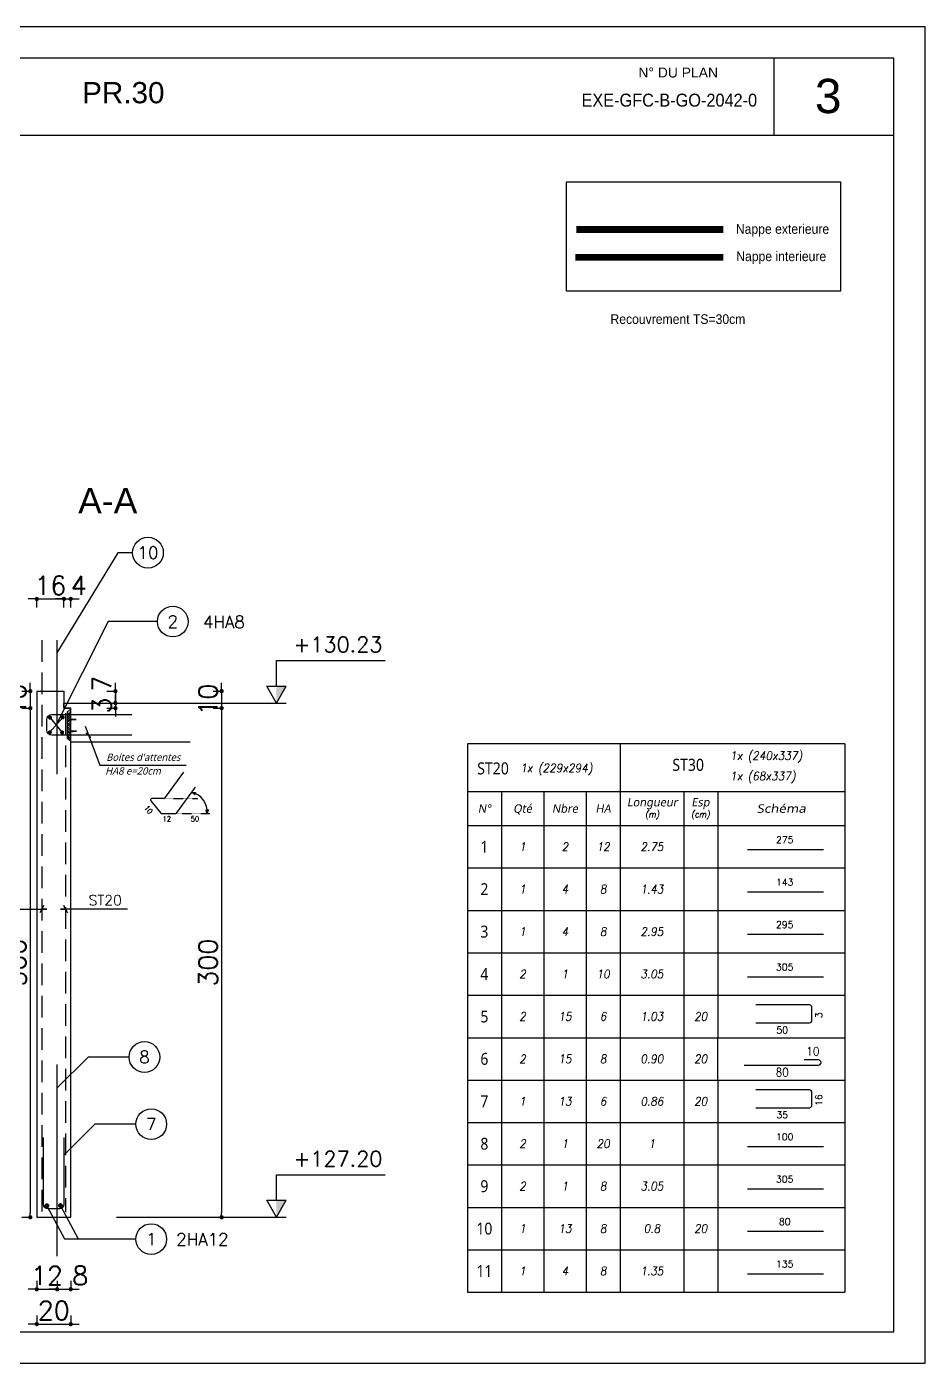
# Model space of a CAD drawing. Header units: millimetres. Extents: x -21776 to 63757, y -7870 to 8483.
# Drawn here: x 6186 to 6716, y -5309 to -4522 of the extents above; entities that cross this region are included whole.
import ezdxf
from ezdxf.enums import TextEntityAlignment as Align

# ---------------------------------------------------------------- set-up
doc = ezdxf.new("R2010")
doc.units = ezdxf.units.MM
doc.header["$PDMODE"] = 34
for name, pattern in [('CACHE', [9.525, 6.35, -3.175]), ('CACHEX2', [19.05, 12.7, -6.35]), ('HIDDEN2', [0.1875, 0.125, -0.0625])]:
    doc.linetypes.add(name, pattern=pattern)
for name, color, linetype in [('COTATION', 1, 'Continuous'), ('GO-CARTOUCHE', 7, 'Continuous'), ('GO-COTATION', 1, 'Continuous'), ('GO-FER-HA', 140, 'Continuous'), ('GO-TEXTE', 9, 'Continuous'), ('GO-TEXTE-ACIER', 3, 'Continuous'), ('GO-TEXTE-FER', 3, 'Continuous'), ('K_ENT_M_Building_PR.35', 7, 'Continuous'), ('préfa v', 2, 'Continuous'), ('STR_ACIER_BAS', 6, 'Continuous'), ('STR_TS', 22, 'Continuous'), ('STR_TXT', 102, 'Continuous'), ('STR_VOI-POT', 6, 'Continuous'), ('TEXTE-ACIER', 3, 'Continuous')]:
    doc.layers.add(name, color=color, linetype=linetype)
doc.styles.add('FIN', font='romans.shx')
doc.styles.add('GrDimensions', font='simplex.shx')
doc.styles.add('Lucida', font='')
doc.styles.get("Standard").update_dxf_attribs({"font": 'romans.shx'})
doc.styles.add('Tableau', font='romans.shx', dxfattribs={"width": 0.9, "oblique": 10})
doc.styles.add('Tableau2', font='trebuc.TTF', dxfattribs={"width": 0.9, "oblique": 10})
doc.styles.add('TEXTE', font='romans.shx')
doc.styles.add('TEXTEBA', font='ARIAL.TTF')
doc.styles.get('Lucida').set_extended_font_data('Lucida Sans', italic=True)
doc.dimstyles.new('COUPE-20', dxfattribs={"dimscale": 0.5, "dimtxt": 22, "dimasz": 5, "dimexe": 0.05, "dimexo": 0, "dimgap": 5, "dimtad": 1, "dimdsep": 46, "dimtxsty": 'Standard', "dimblk1": 'DOT', "dimblk2": 'DOT', "dimsah": 1, "dimcen": 0, "dimdle": 150, "dimclrd": 1, "dimclre": 1, "dimclrt": 7, "dimadec": 0, "dimazin": 0, "dimtfac": 1, "dimtix": 1, "dimtmove": 2, "dimatfit": 3, "dimldrblk": 'DOT', "dimfxl": 0, "dimtvp": 1, "dimtolj": 1, "dimtzin": 0, "dimarcsym": 0})

# ---------------------------------------------------------------- blocks, each defined once
blk = doc.blocks.new('_DOT')
at = {"color": 0, "linetype": 'ByBlock'}
blk.add_line((-0.5, 0), (-1, 0), dxfattribs=at)
at = {"color": 0, "linetype": 'ByBlock', "const_width": 0.5}
blk.add_lwpolyline([(-0.25, 0, 1), (0.25, 0, 1)], format="xyb", close=True, dxfattribs=at)
blk = doc.blocks.new('*D1424')
at = {"layer": 'DEFPOINTS', "color": 0}
for p in [(6191.83, -5223.03), (6211.83, -5223.03), (6211.83, -5285.97)]:
    blk.add_point(p, dxfattribs=at)
at = {"layer": 'STR_VOI-POT', "color": 1, "lineweight": -2}
for p, q in [((6191.83, -5280.97), (6191.83, -5286)), ((6211.83, -5280.97), (6211.83, -5286)), ((6189.33, -5285.97), (6186.83, -5285.97)), ((6191.83, -5285.97), (6211.83, -5285.97)), ((6214.33, -5285.97), (6216.83, -5285.97))]:
    blk.add_line(p, q, dxfattribs=at)
at = {"layer": 'STR_VOI-POT', "color": 1, "lineweight": -2, "xscale": 2.5, "yscale": 2.5, "zscale": 2.5}
blk.add_blockref('_DOT', (6191.83, -5285.97), dxfattribs=at)
at = {"layer": 'STR_VOI-POT', "color": 1, "lineweight": -2, "xscale": 2.5, "yscale": 2.5, "zscale": 2.5, "rotation": 180}
blk.add_blockref('_DOT', (6211.83, -5285.97), dxfattribs=at)
at = {"layer": 'STR_VOI-POT', "color": 7, "insert": (6201.83, -5277.97), "char_height": 11, "attachment_point": 5}
blk.add_mtext('\\A1;20', dxfattribs=at)
blk = doc.blocks.new('*D1425')
at = {"layer": 'DEFPOINTS', "color": 0}
for p in [(6207.83, -4858.69), (6191.83, -4913.03), (6207.83, -4913.03)]:
    blk.add_point(p, dxfattribs=at)
at = {"layer": 'STR_VOI-POT', "color": 1, "lineweight": -2}
for p, q in [((6189.33, -4858.69), (6186.83, -4858.69)), ((6191.83, -4863.69), (6191.83, -4858.66)), ((6191.83, -4858.69), (6207.83, -4858.69)), ((6207.83, -4863.69), (6207.83, -4858.66)), ((6210.33, -4858.69), (6212.83, -4858.69))]:
    blk.add_line(p, q, dxfattribs=at)
at = {"layer": 'STR_VOI-POT', "color": 1, "lineweight": -2, "xscale": 2.5, "yscale": 2.5, "zscale": 2.5}
blk.add_blockref('_DOT', (6191.83, -4858.69), dxfattribs=at)
at = {"layer": 'STR_VOI-POT', "color": 1, "lineweight": -2, "xscale": 2.5, "yscale": 2.5, "zscale": 2.5, "rotation": 180}
blk.add_blockref('_DOT', (6207.83, -4858.69), dxfattribs=at)
at = {"layer": 'STR_VOI-POT', "color": 7, "insert": (6199.83, -4850.69), "char_height": 11, "attachment_point": 5}
blk.add_mtext('\\A1;16', dxfattribs=at)
blk = doc.blocks.new('*D1426')
at = {"layer": 'DEFPOINTS', "color": 0}
for p in [(6207.83, -4913.03), (6211.83, -4923.03), (6300.77, -4923.03)]:
    blk.add_point(p, dxfattribs=at)
at = {"layer": 'STR_VOI-POT', "color": 1, "lineweight": -2}
for p, q in [((6295.77, -4913.03), (6300.79, -4913.03)), ((6300.77, -4910.53), (6300.77, -4908.03)), ((6300.77, -4913.03), (6300.77, -4923.03)), ((6295.77, -4923.03), (6300.79, -4923.03)), ((6300.77, -4925.53), (6300.77, -4928.03))]:
    blk.add_line(p, q, dxfattribs=at)
at = {"layer": 'STR_VOI-POT', "color": 1, "lineweight": -2, "xscale": 2.5, "yscale": 2.5, "zscale": 2.5}
for p, rotation in [((6300.77, -4913.03), 270), ((6300.77, -4923.03), 90)]:
    blk.add_blockref('_DOT', p, dxfattribs=dict(at, rotation=rotation))
at = {"layer": 'STR_VOI-POT', "color": 7, "insert": (6292.77, -4918.03), "char_height": 11, "attachment_point": 5, "rotation": 90}
blk.add_mtext('\\A1;10', dxfattribs=at)
blk = doc.blocks.new('*D1427')
at = {"layer": 'DEFPOINTS', "color": 0}
for p in [(6211.83, -4858.69), (6207.83, -4913.03), (6211.83, -4923.03)]:
    blk.add_point(p, dxfattribs=at)
at = {"layer": 'STR_VOI-POT', "color": 1, "lineweight": -2}
for p, q in [((6205.33, -4858.69), (6202.83, -4858.69)), ((6207.83, -4863.69), (6207.83, -4858.66)), ((6207.83, -4858.69), (6211.83, -4858.69)), ((6211.83, -4863.69), (6211.83, -4858.66)), ((6214.33, -4858.69), (6216.83, -4858.69))]:
    blk.add_line(p, q, dxfattribs=at)
at = {"layer": 'STR_VOI-POT', "color": 1, "lineweight": -2, "xscale": 2.5, "yscale": 2.5, "zscale": 2.5}
blk.add_blockref('_DOT', (6207.83, -4858.69), dxfattribs=at)
at = {"layer": 'STR_VOI-POT', "color": 1, "lineweight": -2, "xscale": 2.5, "yscale": 2.5, "zscale": 2.5, "rotation": 180}
blk.add_blockref('_DOT', (6211.83, -4858.69), dxfattribs=at)
at = {"layer": 'STR_VOI-POT', "color": 7, "insert": (6216.48, -4850.69), "char_height": 11, "attachment_point": 5}
blk.add_mtext('\\A1;4', dxfattribs=at)
blk = doc.blocks.new('*D1428')
at = {"layer": 'DEFPOINTS', "color": 0}
for p in [(6191.83, -5223.03), (6203.83, -5246.03), (6203.83, -5265.41)]:
    blk.add_point(p, dxfattribs=at)
at = {"layer": 'STR_VOI-POT', "color": 1, "lineweight": -2}
for p, q in [((6191.83, -5260.41), (6191.83, -5265.43)), ((6203.83, -5260.41), (6203.83, -5265.43)), ((6189.33, -5265.41), (6186.83, -5265.41)), ((6191.83, -5265.41), (6203.83, -5265.41)), ((6206.33, -5265.41), (6208.83, -5265.41))]:
    blk.add_line(p, q, dxfattribs=at)
at = {"layer": 'STR_VOI-POT', "color": 1, "lineweight": -2, "xscale": 2.5, "yscale": 2.5, "zscale": 2.5}
blk.add_blockref('_DOT', (6191.83, -5265.41), dxfattribs=at)
at = {"layer": 'STR_VOI-POT', "color": 1, "lineweight": -2, "xscale": 2.5, "yscale": 2.5, "zscale": 2.5, "rotation": 180}
blk.add_blockref('_DOT', (6203.83, -5265.41), dxfattribs=at)
at = {"layer": 'STR_VOI-POT', "color": 7, "insert": (6197.83, -5257.41), "char_height": 11, "attachment_point": 5}
blk.add_mtext('\\A1;12', dxfattribs=at)
blk = doc.blocks.new('*D1429')
at = {"layer": 'DEFPOINTS', "color": 0}
for p in [(6211.83, -5223.03), (6203.83, -5246.03), (6211.83, -5265.41)]:
    blk.add_point(p, dxfattribs=at)
at = {"layer": 'STR_VOI-POT', "color": 1, "lineweight": -2}
for p, q in [((6203.83, -5260.41), (6203.83, -5265.43)), ((6211.83, -5260.41), (6211.83, -5265.43)), ((6201.33, -5265.41), (6198.83, -5265.41)), ((6203.83, -5265.41), (6211.83, -5265.41)), ((6214.33, -5265.41), (6216.83, -5265.41))]:
    blk.add_line(p, q, dxfattribs=at)
at = {"layer": 'STR_VOI-POT', "color": 1, "lineweight": -2, "xscale": 2.5, "yscale": 2.5, "zscale": 2.5}
blk.add_blockref('_DOT', (6203.83, -5265.41), dxfattribs=at)
at = {"layer": 'STR_VOI-POT', "color": 1, "lineweight": -2, "xscale": 2.5, "yscale": 2.5, "zscale": 2.5, "rotation": 180}
blk.add_blockref('_DOT', (6211.83, -5265.41), dxfattribs=at)
at = {"layer": 'STR_VOI-POT', "color": 7, "insert": (6217.44, -5257.41), "char_height": 11, "attachment_point": 5}
blk.add_mtext('\\A1;8', dxfattribs=at)
blk = doc.blocks.new('*D1430')
at = {"layer": 'DEFPOINTS', "color": 0}
for p in [(6038.96, -4913.03), (6038.96, -4923.03), (6188.01, -4923.03)]:
    blk.add_point(p, dxfattribs=at)
at = {"layer": 'STR_VOI-POT', "color": 1, "lineweight": -2}
for p, q in [((6183.01, -4913.03), (6188.03, -4913.03)), ((6188.01, -4910.53), (6188.01, -4908.03)), ((6188.01, -4913.03), (6188.01, -4923.03)), ((6183.01, -4923.03), (6188.03, -4923.03)), ((6188.01, -4925.53), (6188.01, -4928.03))]:
    blk.add_line(p, q, dxfattribs=at)
at = {"layer": 'STR_VOI-POT', "color": 1, "lineweight": -2, "xscale": 2.5, "yscale": 2.5, "zscale": 2.5}
for p, rotation in [((6188.01, -4913.03), 270), ((6188.01, -4923.03), 90)]:
    blk.add_blockref('_DOT', p, dxfattribs=dict(at, rotation=rotation))
at = {"layer": 'STR_VOI-POT', "color": 7, "insert": (6180.01, -4918.03), "char_height": 11, "attachment_point": 5, "rotation": 90}
blk.add_mtext('\\A1;10', dxfattribs=at)
blk = doc.blocks.new('*D1431')
at = {"layer": 'DEFPOINTS', "color": 0}
for p in [(6038.96, -4923.03), (6120.41, -5223.03), (6188.01, -5223.03)]:
    blk.add_point(p, dxfattribs=at)
at = {"layer": 'STR_VOI-POT', "color": 1, "lineweight": -2}
for p, q in [((6183.01, -4923.03), (6188.03, -4923.03)), ((6188.01, -4925.53), (6188.01, -5220.53)), ((6183.01, -5223.03), (6188.03, -5223.03))]:
    blk.add_line(p, q, dxfattribs=at)
at = {"layer": 'STR_VOI-POT', "color": 1, "lineweight": -2, "xscale": 2.5, "yscale": 2.5, "zscale": 2.5}
for p, rotation in [((6188.01, -4923.03), 90), ((6188.01, -5223.03), 270)]:
    blk.add_blockref('_DOT', p, dxfattribs=dict(at, rotation=rotation))
at = {"layer": 'STR_VOI-POT', "color": 7, "insert": (6180.01, -5073.03), "char_height": 11, "attachment_point": 5, "rotation": 90}
blk.add_mtext('\\A1;300', dxfattribs=at)
blk = doc.blocks.new('*D1433')
at = {"layer": 'DEFPOINTS', "color": 0}
for p in [(6211.83, -4923.03), (6211.83, -5223.03), (6300.77, -5223.03)]:
    blk.add_point(p, dxfattribs=at)
at = {"layer": 'STR_VOI-POT', "color": 1, "lineweight": -2}
for p, q in [((6295.77, -4923.03), (6300.79, -4923.03)), ((6300.77, -4925.53), (6300.77, -5220.53)), ((6295.77, -5223.03), (6300.79, -5223.03))]:
    blk.add_line(p, q, dxfattribs=at)
at = {"layer": 'STR_VOI-POT', "color": 1, "lineweight": -2, "xscale": 2.5, "yscale": 2.5, "zscale": 2.5}
for p, rotation in [((6300.77, -4923.03), 90), ((6300.77, -5223.03), 270)]:
    blk.add_blockref('_DOT', p, dxfattribs=dict(at, rotation=rotation))
at = {"layer": 'STR_VOI-POT', "color": 7, "insert": (6292.77, -5073.03), "char_height": 11, "attachment_point": 5, "rotation": 90}
blk.add_mtext('\\A1;300', dxfattribs=at)
blk = doc.blocks.new('staboxdetail')
at = {"layer": 'GO-TEXTE-FER'}
blk.add_lwpolyline([(-8.57, 15.58), (-19.76, 0.33, -0.238859), (-20.41, 0), (-27.16, 0, 0.630281), (-27.79, -1.3), (-21.96, -8.52, 0.226783), (-21.34, -8.82), (-13.3, -8.82, 0.238859), (-12.65, -8.49), (-1.46, 6.77)], format="xyb", dxfattribs=at)
at = {"layer": 'GO-TEXTE-FER', "color": 1, "flags": 128}
for points in [[(-3.64, 3.75), (-1.35, 3.64), (-1.75, 2.31), (-3.64, 3.75)], [(5.34, -8.85), (4.78, -6.62), (6.18, -6.63), (5.34, -8.85)]]:
    blk.add_lwpolyline(points, dxfattribs=at)
at = {"layer": 'GO-TEXTE-FER', "color": 1}
blk.add_arc((-6, -7.43), 11.43, 352.85098, 78.09196, dxfattribs=at)
at = {"layer": 'TEXTE-ACIER', "color": 1, "linetype": 'HIDDEN2', "ltscale": 0.025}
for p, q in [((-20, 0), (0, 0)), ((-12.89, -8.82), (7.11, -8.82))]:
    blk.add_line(p, q, dxfattribs=at)
at = {"layer": 'GO-TEXTE-FER', "color": 1, "style": 'TEXTE', "width": 0.9}
blk.add_text('10', height=3.15, rotation=309.81851, dxfattribs=at).set_placement((-31.88, -5.6))
for s, p in [('12', (-20.75, -13.49)), ('50', (-4.19, -13.49))]:
    blk.add_text(s, height=3.15, dxfattribs=at).set_placement(p)
blk = doc.blocks.new('Désignation')
at = {"layer": 'GO-TEXTE-FER'}
for p, q in [((0, 0.8), (8.9, 0.8)), ((0, 0.8), (0, 0)), ((0.8, 0.8), (0.8, 0)), ((1.8, 0.8), (1.8, 0)), ((2.8, 0.8), (2.8, 0)), ((3.6, 0.8), (3.6, 0)), ((5.1, 0.8), (5.1, 0)), ((5.9, 0.8), (5.9, 0)), ((8.9, 0.8), (8.9, 0)), ((0, 0), (8.9, 0))]:
    blk.add_line(p, q, dxfattribs=at)
at = {"layer": 'GO-TEXTE-FER', "style": 'Tableau2', "oblique": 10}
for s, p in [('Longueur', (4.356, 0.55)), ('Esp', (5.494, 0.55)), ('N°', (0.4, 0.4)), ('Qté', (1.3, 0.4)), ('Nbre', (2.3, 0.4)), ('HA', (3.2, 0.4))]:
    blk.add_text(s, height=0.2, dxfattribs=at).set_placement(p, align=Align.MIDDLE_CENTER)
at = {"layer": 'GO-TEXTE-FER', "color": 7, "style": 'Tableau', "oblique": 10, "width": 0.9}
for s, p in [('(m)', (4.356, 0.265)), ('(cm)', (5.494, 0.265))]:
    blk.add_text(s, height=0.15, dxfattribs=at).set_placement(p, align=Align.MIDDLE_CENTER)
at = {"layer": 'GO-TEXTE-FER', "style": 'Tableau2', "oblique": 10, "width": 1.2}
blk.add_text('Schéma', height=0.2, dxfattribs=at).set_placement((7.4, 0.4), align=Align.MIDDLE_CENTER)
blk = doc.blocks.new('Barre libre')
at = {"layer": 'GO-TEXTE-FER'}
for p, q in [((0, 0), (0, -1)), ((0, 0), (8.9, 0)), ((0.8, 0), (0.8, -1)), ((1.8, 0), (1.8, -1)), ((2.8, 0), (2.8, -1)), ((3.6, 0), (3.6, -1)), ((5.1, 0), (5.1, -1)), ((5.9, 0), (5.9, -1)), ((8.9, 0), (8.9, -1)), ((0, -1), (8.9, -1))]:
    blk.add_line(p, q, dxfattribs=at)
at = {"layer": 'GO-TEXTE-FER', "color": 1}
blk.add_line((6.603, -0.563), (8.394, -0.563), dxfattribs=at)
at = {"layer": 'GO-TEXTE-FER', "color": 1, "style": 'Tableau'}
blk.add_attdef('Longueur', text='', height=0.16, dxfattribs=at).set_placement((7.481, -0.336), align=Align.MIDDLE_CENTER)
at = {"layer": 'GO-TEXTE-FER', "style": 'Tableau2', "width": 0.9}
blk.add_attdef('NUMERO', text='', height=0.28, dxfattribs=at).set_placement((0.4, -0.5), align=Align.MIDDLE_CENTER)
at = {"layer": 'GO-TEXTE-FER', "style": 'Tableau', "oblique": 10, "width": 0.9}
for tag, p in [('QUANTITE', (1.3, -0.5)), ('NOMBRE', (2.3, -0.5)), ('NUANCE', (3.2, -0.5)), ('LONGUEUR', (4.35, -0.5)), ('ESPACEMENTS', (5.5, -0.5))]:
    blk.add_attdef(tag, text='', height=0.2, dxfattribs=at).set_placement(p, align=Align.MIDDLE_CENTER)
blk = doc.blocks.new('U')
at = {"layer": 'GO-TEXTE-FER'}
for p, q in [((0, 0), (0, -1)), ((0, 0), (8.9, 0)), ((0.8, 0), (0.8, -1)), ((1.8, 0), (1.8, -1)), ((2.8, 0), (2.8, -1)), ((3.6, 0), (3.6, -1)), ((5.1, 0), (5.1, -1)), ((5.9, 0), (5.9, -1)), ((8.9, 0), (8.9, -1)), ((0, -1), (8.9, -1))]:
    blk.add_line(p, q, dxfattribs=at)
at = {"layer": 'GO-TEXTE-FER', "color": 1}
blk.add_lwpolyline([(6.803, -0.65), (8.063, -0.65, 0.414214), (8.123, -0.59), (8.123, -0.29, 0.414214), (8.063, -0.23), (6.803, -0.23)], format="xyb", dxfattribs=at)
at = {"layer": 'GO-TEXTE-FER', "color": 1, "style": 'Tableau'}
blk.add_attdef('Largeur', text='', height=0.16, rotation=90, dxfattribs=at).set_placement((8.284, -0.472), align=Align.MIDDLE_CENTER)
at = {"layer": 'GO-TEXTE-FER', "style": 'Tableau2', "width": 0.9}
blk.add_attdef('NUMERO', text='', height=0.28, dxfattribs=at).set_placement((0.4, -0.5), align=Align.MIDDLE_CENTER)
at = {"layer": 'GO-TEXTE-FER', "style": 'Tableau', "oblique": 10, "width": 0.9}
for tag, p in [('QUANTITE', (1.3, -0.5)), ('NOMBRE', (2.3, -0.5)), ('NUANCE', (3.2, -0.5)), ('LONGUEUR', (4.35, -0.5)), ('ESPACEMENTS', (5.5, -0.5))]:
    blk.add_attdef(tag, text='', height=0.2, dxfattribs=at).set_placement(p, align=Align.MIDDLE_CENTER)
at = {"layer": 'GO-TEXTE-FER', "color": 1, "style": 'Tableau'}
blk.add_attdef('Longueur', text='', height=0.16, dxfattribs=at).set_placement((7.422, -0.819), align=Align.MIDDLE_CENTER)
blk = doc.blocks.new('Spécial')
at = {"layer": 'GO-TEXTE-FER'}
for p, q in [((0, 0), (0, -1)), ((0, 0), (8.9, 0)), ((0.8, 0), (0.8, -1)), ((1.8, 0), (1.8, -1)), ((2.8, 0), (2.8, -1)), ((3.6, 0), (3.6, -1)), ((5.1, 0), (5.1, -1)), ((5.9, 0), (5.9, -1)), ((8.9, 0), (8.9, -1)), ((0, -1), (8.9, -1))]:
    blk.add_line(p, q, dxfattribs=at)
at = {"layer": 'GO-TEXTE-FER', "style": 'Tableau2', "width": 0.9}
blk.add_attdef('NUMERO', text='', height=0.28, dxfattribs=at).set_placement((0.4, -0.5), align=Align.MIDDLE_CENTER)
at = {"layer": 'GO-TEXTE-FER', "style": 'Tableau', "oblique": 10, "width": 0.9}
for tag, p in [('QUANTITE', (1.3, -0.5)), ('NOMBRE', (2.3, -0.5)), ('NUANCE', (3.2, -0.5)), ('LONGUEUR', (4.35, -0.5)), ('ESPACEMENTS', (5.5, -0.5))]:
    blk.add_attdef(tag, text='', height=0.2, dxfattribs=at).set_placement(p, align=Align.MIDDLE_CENTER)
blk = doc.blocks.new('World Level Arrow 5')
at = {"color": 7, "linetype": 'Continuous', "lineweight": -3}
for p, q in [((-1, -0.567), (-1, 0.567)), ((0, 0), (-1, 0.567)), ((0, 0), (-1, -0.567)), ((0, -9.433), (0, 0.567))]:
    blk.add_line(p, q, dxfattribs=at)
blk.add_solid([(-1, 0.567), (0, 0), (-0.997, 0)], dxfattribs=at)
blk = doc.blocks.new('*D1412')
at = {"layer": 'DEFPOINTS', "color": 0}
for p in [(6207.83, -4913.03), (6207.83, -4920.03), (6238.16, -4920.03)]:
    blk.add_point(p, dxfattribs=at)
at = {"layer": 'préfa v', "color": 1, "lineweight": -2}
for p, q in [((6233.16, -4913.03), (6238.19, -4913.03)), ((6238.16, -4910.53), (6238.16, -4908.03)), ((6238.16, -4913.03), (6238.16, -4920.03)), ((6233.16, -4920.03), (6238.19, -4920.03)), ((6238.16, -4922.53), (6238.16, -4925.03))]:
    blk.add_line(p, q, dxfattribs=at)
at = {"layer": 'préfa v', "color": 1, "lineweight": -2, "xscale": 2.5, "yscale": 2.5, "zscale": 2.5}
for p, rotation in [((6238.16, -4913.03), 270), ((6238.16, -4920.03), 90)]:
    blk.add_blockref('_DOT', p, dxfattribs=dict(at, rotation=rotation))
at = {"layer": 'préfa v', "color": 7, "insert": (6230.16, -4908.65), "char_height": 11, "attachment_point": 5, "rotation": 90}
blk.add_mtext('\\A1;7', dxfattribs=at)
blk = doc.blocks.new('*D1413')
at = {"layer": 'DEFPOINTS', "color": 0}
for p in [(6207.83, -4920.03), (6211.83, -4923.03), (6238.16, -4923.03)]:
    blk.add_point(p, dxfattribs=at)
at = {"layer": 'préfa v', "color": 1, "lineweight": -2}
for p, q in [((6233.16, -4920.03), (6238.19, -4920.03)), ((6238.16, -4917.53), (6238.16, -4915.03)), ((6238.16, -4920.03), (6238.16, -4923.03)), ((6233.16, -4923.03), (6238.19, -4923.03)), ((6238.16, -4925.53), (6238.16, -4928.03))]:
    blk.add_line(p, q, dxfattribs=at)
at = {"layer": 'préfa v', "color": 1, "lineweight": -2, "xscale": 2.5, "yscale": 2.5, "zscale": 2.5}
for p, rotation in [((6238.16, -4920.03), 270), ((6238.16, -4923.03), 90)]:
    blk.add_blockref('_DOT', p, dxfattribs=dict(at, rotation=rotation))
at = {"layer": 'préfa v', "color": 7, "insert": (6230.16, -4921.53), "char_height": 11, "attachment_point": 5, "rotation": 90}
blk.add_mtext('\\A1;3', dxfattribs=at)

msp = doc.modelspace()

# ---------------------------------------------------------------- hatches: boundary and pattern name
at = {"layer": 'GO-FER-HA'}
h = msp.add_hatch(dxfattribs=at)
h.set_pattern_fill('ANSI31', color=9, scale=6.075, angle=-450, style=0)
h.set_pattern_definition([(135, (402106.5673, -59925.6856), (-0.536959212, -0.536959212), [])])
h.paths.add_polyline_path([(6211.82934, -4924.47486), (6209.80434, -4926.49986), (6209.80434, -4928.12571), (6211.82934, -4928.12571)])
h.paths.add_polyline_path([(6211.82934, -4928.12571), (6209.80434, -4928.12571), (6209.80434, -4931.27861), (6211.82934, -4931.07845)])
h.paths.add_polyline_path([(6211.82934, -4931.61247), (6209.80434, -4931.29561), (6209.80434, -4941.05802), (6211.82934, -4940.84836)])
h.paths.add_polyline_path([(6210.26672, -4941.13724), (6211.82934, -4942.69986), (6211.82934, -4941.27649)])

# ---------------------------------------------------------------- linework, layer by layer
msp.add_lwpolyline([(6504.07925, -4613.01413), (6665.62299, -4613.01413), (6665.62299, -4677.29951), (6504.07925, -4677.29951)], close=True)
at = {"layer": 'COTATION'}
for p, q in [((6207.08462, -4928.47388), (6199.52845, -4937.26547)), ((6199.66947, -4928.69931), (6206.74631, -4937.37819))]:
    msp.add_line(p, q, dxfattribs=at)
for points in [[(6262.91711, -4872.03246), (6233.80827, -4872.03246), (6203.30654, -4932.86967)], [(6158.39975, -5041.48575), (6197.82934, -5041.48575), (6194.82934, -5041.48575), (6195.95066, -5039.36442), (6193.70802, -5043.60707)], [(6245.25892, -5041.48575), (6205.82934, -5041.48575), (6208.82934, -5041.48575), (6207.70802, -5039.36442), (6209.95066, -5043.60707)], [(6197.77079, -5216.18638), (6208.21488, -5235.73836), (6242.23197, -5235.73836)], [(6205.72051, -5216.18638), (6216.1646, -5235.73836), (6250.18169, -5235.73836)]]:
    msp.add_lwpolyline(points, dxfattribs=at)
at = {"layer": 'GO-CARTOUCHE', "color": 2, "ltscale": 3}
msp.add_line((6220.7221, -4937.58489), (6223.75723, -4940.32701), dxfattribs=at)
at = {"layer": 'GO-CARTOUCHE', "color": 3}
for p, q in [((6445.64499, -4944.0202), (6445.64499, -4972.19522)), ((6535.69682, -4944.0202), (6535.69682, -4972.19522)), ((6668.14499, -4944.0202), (6668.14499, -4972.19522))]:
    msp.add_line(p, q, dxfattribs=at)
at = {"layer": 'GO-CARTOUCHE', "linetype": 'Continuous'}
for points in [[(6715.50626, -5309.04286), (6715.50626, -4521.54286), (5601.86991, -4521.54286), (5601.86991, -5309.04286)], [(6696.94751, -5290.48411), (6696.94751, -4540.10161), (5620.42866, -4540.10161), (5620.42866, -5290.48411)]]:
    msp.add_lwpolyline(points, close=True, dxfattribs=at)
at = {"layer": 'GO-CARTOUCHE', "color": 2, "ltscale": 3}
msp.add_lwpolyline([(6220.27437, -4933.74941), (6228.94672, -4956.7245), (6279.77117, -4956.7245)], dxfattribs=at)
at = {"layer": 'GO-CARTOUCHE', "color": 3}
msp.add_lwpolyline([(6668.14499, -4944.0202), (6445.64499, -4944.0202)], dxfattribs=at)
at = {"layer": 'GO-COTATION'}
for points in [[(6248.29589, -4831.44507), (6239.58708, -4831.44507), (6203.55659, -4890.42736)], [(6246.22477, -5128.60272), (6222.02854, -5128.60272), (6203.82934, -5146.80192)], [(6250.22477, -5168.16334), (6226.02854, -5168.16334), (6207.82934, -5186.36254)]]:
    msp.add_lwpolyline(points, dxfattribs=at)
msp.add_lwpolyline([(6608.77062, -5133.34945), (6652.5817, -5133.34945, 0.414213562), (6654.0817, -5131.84945), (6654.0817, -5131.84945, 0.414213562), (6652.5817, -5130.34945), (6644.0817, -5130.34945)], format="xyb", dxfattribs=at)
at = {"layer": 'GO-FER-HA', "color": 1}
msp.add_line((6211.82934, -4937.51208), (6211.82934, -4926.84307), dxfattribs=at)
msp.add_lwpolyline([(6247.83735, -4938.95595), (6212.39985, -4938.95595), (6200.76189, -4938.95595, -0.414213562), (6197.72439, -4935.91845), (6197.72439, -4929.84345, -0.414213562), (6200.76189, -4926.80595), (6247.83735, -4926.80595)], format="xyb", dxfattribs=at)
at = {"layer": 'GO-FER-HA', "color": 6, "linetype": 'Continuous', "const_width": 1.2}
for points in [[(6199.66947, -4928.09931, 1), (6199.66947, -4929.29931, 1)], [(6207.08462, -4927.87388, 1), (6207.08462, -4929.07388, 1)], [(6199.52845, -4936.66547, 1), (6199.52845, -4937.86547, 1)], [(6206.74631, -4936.77819, 1), (6206.74631, -4937.97819, 1)]]:
    msp.add_lwpolyline(points, format="xyb", close=True, dxfattribs=at)
at = {"layer": 'GO-FER-HA', "color": 1}
msp.add_lwpolyline([(6211.82934, -4937.45735), (6209.60699, -4937.25932), (6215.29689, -4936.67021), (6211.82934, -4936.67021), (6211.82934, -4930.49223), (6209.73779, -4930.16495), (6215.03528, -4929.6413), (6211.82934, -4929.6413)], dxfattribs=at)
msp.add_lwpolyline([(6209.80434, -4940.67486), (6211.82934, -4942.69986), (6211.82934, -4923.35462), (6209.80434, -4925.37962)], close=True, dxfattribs=at)
at = {"layer": 'GO-TEXTE', "color": 7}
for points in [[(6626.2034, -4540.10161), (6626.2034, -4585.54823)], [(6696.94751, -4585.54823), (5620.42866, -4585.54823)]]:
    msp.add_lwpolyline(points, dxfattribs=at)
at = {"layer": 'GO-TEXTE-ACIER'}
for centre in [(6257.35265, -4831.44507), (6271.97387, -4872.03246), (6255.28153, -5128.60272), (6259.28153, -5168.16334), (6259.28153, -5235.88967)]:
    msp.add_circle(centre, 9.05676, dxfattribs=at)
at = {"layer": 'K_ENT_M_Building_PR.35', "color": 120, "linetype": 'Continuous', "lineweight": -3}
for p, q in [((6333.06473, -4910.02724), (6333.06473, -4895.02724)), ((6333.06473, -4895.02724), (6338.06473, -4895.02724)), ((6333.06473, -4910.02724), (6333.06473, -4895.02724)), ((6333.06473, -4895.02724), (6338.06473, -4895.02724)), ((6338.06473, -4895.02724), (6397.06473, -4895.02724)), ((6338.06473, -4895.02724), (6397.06473, -4895.02724)), ((6333.06473, -5213.02724), (6333.06473, -5198.02724)), ((6333.06473, -5198.02724), (6338.06473, -5198.02724)), ((6333.06473, -5213.02724), (6333.06473, -5198.02724)), ((6333.06473, -5198.02724), (6338.06473, -5198.02724)), ((6338.06473, -5198.02724), (6397.06473, -5198.02724)), ((6338.06473, -5198.02724), (6397.06473, -5198.02724))]:
    msp.add_line(p, q, dxfattribs=at)
at = {"layer": 'préfa v'}
for points in [[(6191.82934, -4913.02724), (6191.82934, -5223.02724), (6211.82934, -5223.02724), (6211.82934, -4923.02724)], [(6191.82934, -4913.02724), (6207.82934, -4913.02724), (6207.82934, -4923.02724), (6211.82934, -4923.02724)], [(6282.31415, -4943.02724), (6211.82934, -4943.02724), (6211.82934, -4923.02724), (6207.82934, -4923.02724), (6207.82934, -4920.02724), (6281.71903, -4920.02724)]]:
    msp.add_lwpolyline(points, dxfattribs=at)
at = {"layer": 'STR_TS', "linetype": 'CACHE', "ltscale": 2, "const_width": 4}
msp.add_lwpolyline([(6596.43305, -4641.00853), (6509.87517, -4641.00853)], dxfattribs=at)
at = {"layer": 'STR_TS', "const_width": 4}
msp.add_lwpolyline([(6596.43305, -4657.46349), (6509.31369, -4657.46349)], dxfattribs=at)
at = {"layer": 'STR_VOI-POT', "color": 1, "linetype": 'CACHEX2'}
for points in [[(6194.82934, -4883.02724), (6194.82934, -5220.02724)], [(6208.82934, -4926.02724), (6208.82934, -5220.02724)]]:
    msp.add_lwpolyline(points, dxfattribs=at)
at = {"layer": 'STR_VOI-POT'}
for points in [[(6203.55659, -4883.02724), (6203.55659, -4962.02724)], [(6203.82934, -5246.02724), (6203.82934, -5133.02724)]]:
    msp.add_lwpolyline(points, dxfattribs=at)
msp.add_lwpolyline([(6207.82934, -5176.02724), (6207.82934, -5215.52724, -0.414213562), (6205.32934, -5218.02724), (6198.32934, -5218.02724, -0.414213562), (6195.82934, -5215.52724), (6195.82934, -5176.02724)], format="xyb", dxfattribs=at)
at = {"layer": 'STR_VOI-POT', "const_width": 1.44}
for points in [[(6198.49079, -5216.18638, -1), (6197.05079, -5216.18638, -1)], [(6206.48605, -5216.12618, -1), (6205.04605, -5216.12618, -1)]]:
    msp.add_lwpolyline(points, format="xyb", close=True, dxfattribs=at)

# ---------------------------------------------------------------- block references
at = {"layer": 'GO-FER-HA', "xscale": 25, "yscale": 25, "zscale": 25}
msp.add_blockref('Désignation', (6445.64499, -4992.19522), dxfattribs=at)
at = {"layer": 'GO-TEXTE-FER'}
for name, p, xscale, yscale, zscale, values in [('Barre libre', (6445.64499, -4992.19522), 25, 25, 25, {'NUMERO': '1', 'QUANTITE': '1', 'NOMBRE': '2', 'NUANCE': '12', 'Longueur': '275', 'LONGUEUR': '2.75'}), ('Barre libre', (6445.64499, -5017.19522), 25, 25, 25, {'NUMERO': '2', 'QUANTITE': '1', 'NOMBRE': '4', 'NUANCE': '8', 'Longueur': '143', 'LONGUEUR': '1.43'}), ('Barre libre', (6445.64499, -5042.19522), 25, 25, 25, {'NUMERO': '3', 'QUANTITE': '1', 'NOMBRE': '4', 'NUANCE': '8', 'Longueur': '295', 'LONGUEUR': '2.95'}), ('Barre libre', (6445.64499, -5067.19522), 25, 25, 25, {'NUMERO': '4', 'QUANTITE': '2', 'NOMBRE': '1', 'NUANCE': '10', 'Longueur': '305', 'LONGUEUR': '3.05'}), ('U', (6445.64499, -5092.19522), 25, 25, 25, {'NUMERO': '5', 'QUANTITE': '2', 'NOMBRE': '15', 'NUANCE': '6', 'Longueur': '50', 'Largeur': '3', 'LONGUEUR': '1.03', 'ESPACEMENTS': '20'}), ('Spécial', (6445.64499, -5117.19522), 24.99585865563859, 24.99585865563859, 24.9958586556, {'NUMERO': '6', 'QUANTITE': '2', 'NOMBRE': '15', 'NUANCE': '8', 'LONGUEUR': '0.90', 'ESPACEMENTS': '20'}), ('U', (6445.64499, -5142.19108), 25, 25, 25, {'NUMERO': '7', 'QUANTITE': '1', 'NOMBRE': '13', 'NUANCE': '6', 'Longueur': '35', 'Largeur': '16', 'LONGUEUR': '0.86', 'ESPACEMENTS': '20'}), ('Barre libre', (6445.64499, -5167.19108), 25, 25, 25, {'NUMERO': '8', 'QUANTITE': '2', 'NOMBRE': '1', 'NUANCE': '20', 'Longueur': '100', 'LONGUEUR': '1'}), ('Barre libre', (6445.64499, -5192.19108), 25, 25, 25, {'NUMERO': '9', 'QUANTITE': '2', 'NOMBRE': '1', 'NUANCE': '8', 'Longueur': '305', 'LONGUEUR': '3.05'}), ('Barre libre', (6445.64499, -5217.19108), 25, 25, 25, {'NUMERO': '10', 'QUANTITE': '1', 'NOMBRE': '13', 'NUANCE': '8', 'Longueur': '80', 'LONGUEUR': '0.8', 'ESPACEMENTS': '20'}), ('Barre libre', (6445.64499, -5242.19108), 25, 25, 25, {'NUMERO': '11', 'QUANTITE': '1', 'NOMBRE': '4', 'NUANCE': '8', 'Longueur': '135', 'LONGUEUR': '1.35'})]:
    msp.add_blockref(name, p, dxfattribs=dict(at, xscale=xscale, yscale=yscale, zscale=zscale)).add_auto_attribs(values)
at = {"layer": 'K_ENT_M_Building_PR.35', "color": 120, "linetype": 'Continuous', "lineweight": -3, "xscale": 10, "yscale": 10, "zscale": 10, "rotation": 270}
for p in [(6333.06473, -4920.02724), (6333.06473, -4920.02724), (6333.06473, -5223.02724), (6333.06473, -5223.02724)]:
    msp.add_blockref('World Level Arrow 5', p, dxfattribs=at)
at = {"layer": 'STR_VOI-POT'}
msp.add_blockref('staboxdetail', (6286.80157, -4976.37131), dxfattribs=at)

# ---------------------------------------------------------------- texts
at = {"layer": 'GO-CARTOUCHE', "color": 2, "style": 'TEXTEBA'}
msp.add_text('3', height=20.19864, dxfattribs=at).set_placement((6650.42322, -4572.44975))
at = {"layer": 'GO-CARTOUCHE', "color": 2, "style": 'TEXTEBA', "width": 0.9}
for s, height, p in [('EXE-GFC-B-GO-2042-0', 7.6363636, (6564.64693, -4568.61641)), ('Nappe exterieure', 5.7024, (6631.37072, -4643.5624)), ('Nappe interieure', 5.7024, (6630.6023, -4659.65317)), ('Recouvrement TS=30cm', 5.7024, (6569.70678, -4696.66764))]:
    msp.add_text(s, height=height, dxfattribs=at).set_placement(p, align=Align.CENTER)
at = {"layer": 'GO-TEXTE', "style": 'TEXTEBA'}
msp.add_text('N° DU PLAN', height=5.856446, dxfattribs=at).set_placement((6569.87042, -4551.44419), align=Align.CENTER)
at = {"layer": 'GO-TEXTE', "color": 2, "style": 'TEXTEBA'}
msp.add_text('PR.30', height=12.497088, dxfattribs=at).set_placement((6218.57496, -4566.645))
at = {"layer": 'GO-TEXTE', "linetype": 'Continuous', "style": 'Lucida'}
for s, p in [("Boites d'attentes", (6232.77917, -4954.10315)), ('HA8 e=20cm', (6232.13307, -4962.18108))]:
    msp.add_text(s, height=4.256, rotation=359.99820245, dxfattribs=at).set_placement(p)
at = {"layer": 'GO-TEXTE-ACIER', "style": 'TEXTE'}
for s, p in [('10', (6257.35265, -4831.44507)), ('2', (6271.97387, -4872.03246)), ('4HA8', (6302.10369, -4872.22155)), ('8', (6255.28153, -5128.60272)), ('7', (6259.28153, -5168.16334)), ('1', (6259.28153, -5235.88967)), ('2HA12', (6289.41135, -5236.07876))]:
    msp.add_text(s, height=7.2, dxfattribs=at).set_placement(p, align=Align.MIDDLE_CENTER)
at = {"layer": 'GO-TEXTE-FER', "style": 'Tableau', "oblique": 10, "width": 0.9}
for s, p in [('1x (240x337)', (6600.46418, -4953.56432)), ('1x (229x294)', (6476.86159, -4960.83612)), ('1x (68x337)', (6600.46418, -4965.56432))]:
    msp.add_text(s, height=5.0561798, dxfattribs=at).set_placement(p)
at = {"layer": 'GO-TEXTE-FER', "color": 1, "style": 'TEXTE', "width": 0.9}
for s, p in [('10', (6645.42544, -5127.75609)), ('80', (6627.34451, -5140.05956))]:
    msp.add_text(s, height=5, dxfattribs=at).set_placement(p)
at = {"layer": 'GO-TEXTE-FER', "style": 'Tableau2', "width": 0.9}
for tag, p in [('ST30', (6575.75649, -4956.43248)), ('ST20', (6460.74461, -4958.54513))]:
    msp.add_attdef(tag, text='1', height=7.07865, dxfattribs=at).set_placement(p, align=Align.MIDDLE_CENTER)
at = {"layer": 'K_ENT_M_Building_PR.35', "color": 0, "linetype": 'Continuous', "lineweight": -3, "char_height": 9, "attachment_point": 7, "style": 'GrDimensions'}
for s, insert in [('\\A1;+130.23', (6343.06473, -4890.02724)), ('\\A1;+127.20', (6343.06473, -5193.02724))]:
    msp.add_mtext(s, dxfattribs=dict(at, insert=insert))
at = {"layer": 'STR_ACIER_BAS', "style": 'TEXTEBA'}
msp.add_text('A-A', height=15, dxfattribs=at).set_placement((6216.19039, -4808.34226))
at = {"layer": 'STR_TXT', "style": 'FIN'}
msp.add_text('ST20', height=6, dxfattribs=at).set_placement((6232.13942, -5039.21289), align=Align.CENTER)

# ---------------------------------------------------------------- dimensions: what is measured, and where the dimension line sits
at = {"layer": 'préfa v'}
dim = msp.add_linear_dim(base=(6238.16156, -4920.02724), p1=(6207.82934, -4913.02724), p2=(6207.82934, -4920.02724), angle=90, dimstyle='COUPE-20', dxfattribs=at)
dim.commit()
dim.dimension.update_dxf_attribs({"geometry": '*D1412', "text_midpoint": (6230.16156, -4908.65289), "dimtype": 160})
dim = msp.add_linear_dim(base=(6238.16156, -4923.02724), p1=(6207.82934, -4920.02724), p2=(6211.82934, -4923.02724), angle=90, dimstyle='COUPE-20', dxfattribs=at)
dim.commit()
dim.dimension.update_dxf_attribs({"geometry": '*D1413', "text_midpoint": (6230.16156, -4921.52724)})
at = {"layer": 'STR_VOI-POT'}
for base, p1, p2, picture, middle in [((6207.82934, -4858.6894), (6191.82934, -4913.02724), (6207.82934, -4913.02724), '*D1425', (6199.82934, -4850.6894)), ((6211.82934, -5285.97329), (6191.82934, -5223.02724), (6211.82934, -5223.02724), '*D1424', (6201.82934, -5277.97329)), ((6203.82934, -5265.40877), (6191.82934, -5223.02724), (6203.82934, -5246.02724), '*D1428', (6197.82934, -5257.40877))]:
    dim = msp.add_linear_dim(base=base, p1=p1, p2=p2, dimstyle='COUPE-20', dxfattribs=at)
    dim.commit()
    dim.dimension.update_dxf_attribs({"geometry": picture, "text_midpoint": middle})
for base, p1, p2, picture, middle in [((6211.82934, -4858.6894), (6207.82934, -4913.02724), (6211.82934, -4923.02724), '*D1427', (6216.47791, -4850.6894)), ((6211.82934, -5265.40877), (6203.82934, -5246.02724), (6211.82934, -5223.02724), '*D1429', (6217.44227, -5257.40877))]:
    dim = msp.add_linear_dim(base=base, p1=p1, p2=p2, dimstyle='COUPE-20', dxfattribs=at)
    dim.commit()
    dim.dimension.update_dxf_attribs({"geometry": picture, "text_midpoint": middle, "dimtype": 160})
for base, p1, p2, picture, middle in [((6188.00605, -4923.02724), (6038.95566, -4913.02724), (6038.95566, -4923.02724), '*D1430', (6180.00605, -4918.02724)), ((6300.76544, -4923.02724), (6207.82934, -4913.02724), (6211.82934, -4923.02724), '*D1426', (6292.76544, -4918.02724)), ((6188.00605, -5223.02724), (6038.95566, -4923.02724), (6120.40691, -5223.02724), '*D1431', (6180.00605, -5073.02724)), ((6300.76544, -5223.02724), (6211.82934, -4923.02724), (6211.82934, -5223.02724), '*D1433', (6292.76544, -5073.02724))]:
    dim = msp.add_linear_dim(base=base, p1=p1, p2=p2, angle=90, dimstyle='COUPE-20', dxfattribs=at)
    dim.commit()
    dim.dimension.update_dxf_attribs({"geometry": picture, "text_midpoint": middle})

doc.saveas('drawing.dxf')
